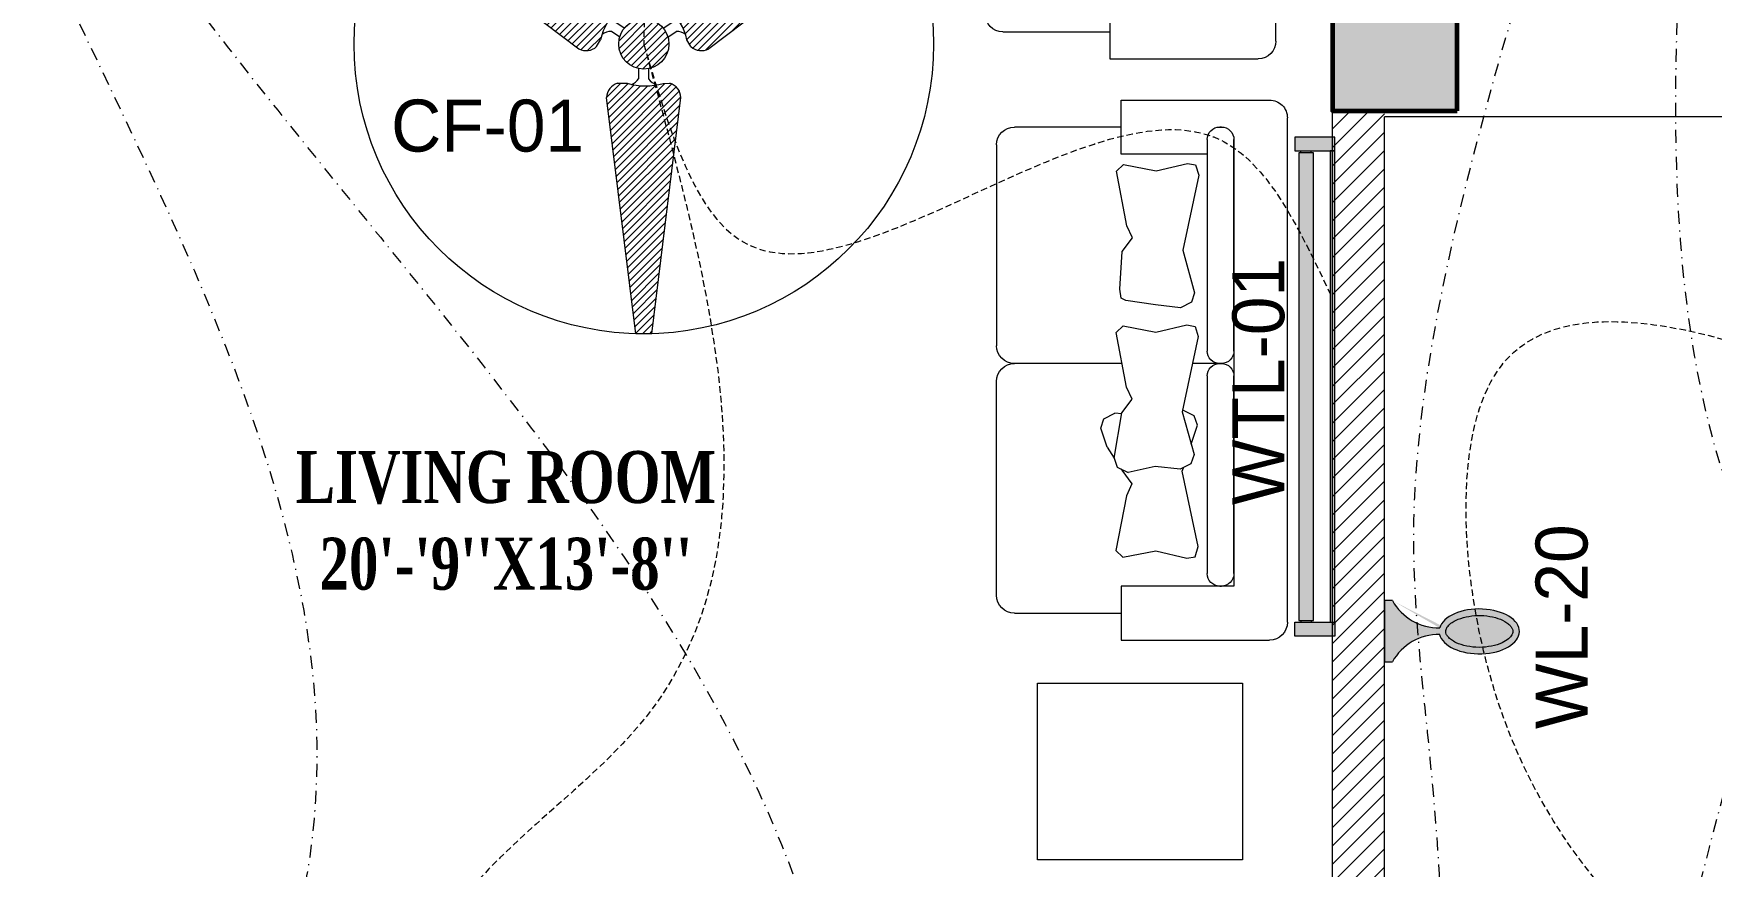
# Model space of a CAD drawing. Header units: inches. Extents: x 109699 to 44449955, y -10987 to 15824140.
# Drawn here: x 196293.4 to 196454.9, y -3985.1 to -3905 of the extents above; entities that cross this region are included whole.
import ezdxf

# ---------------------------------------------------------------- set-up
doc = ezdxf.new("R2010")
doc.units = ezdxf.units.IN
doc.header["$LTSCALE"] = 5
doc.header["$MEASUREMENT"] = 0
doc.linetypes.add('DASHDOT', pattern=[1, 0.5, -0.25, 0, -0.25])
doc.linetypes.add('DASHED2', pattern=[0.375, 0.25, -0.125])
doc.layers.get('0').update_dxf_attribs({"color": 123})
for name, color, linetype, lineweight in [('@NORMAL', 7, 'Continuous', 5), ('AC In', 244, 'DASHED2', 30), ('cloumn', 253, 'Continuous', 60), ('E-CF-Ceiling-Fan', 30, 'Continuous', 13), ('E-Con-Point', 5, 'DASHED2', 13), ('E-WL-Wall-Light', 232, 'Continuous', 15), ('E-WTL-Wall-Tube-Light', 6, 'Continuous', 15), ('ha', 252, 'Continuous', 5), ('SB', 1, 'DASHDOT', 20), ('WALL-1', 8, 'Continuous', 9)]:
    doc.layers.add(name, color=color, linetype=linetype, lineweight=lineweight)
doc.layers.add('FURNITUR', color=7, linetype='Continuous', lineweight=5, true_color=0xe8e8e8)
doc.layers.add('T', color=8, linetype='Continuous')
doc.styles.get("Standard").update_dxf_attribs({"font": 'times.ttf'})
doc.styles.add('style2', font='ARIALN.TTF', dxfattribs={"width": 0.75, "height": 3})
doc.linetypes.add('ZIGZAG', pattern='A,0.0001,-0.2,[131,ltypeshp.shx,S=0.2,R=0,X=-0.2,Y=0],-0.4,[131,ltypeshp.shx,S=0.2,R=180,X=0.2,Y=0],-0.2', length=0.8001)

# ---------------------------------------------------------------- blocks, each defined once
blk = doc.blocks.new('coloumn-01')
at = {"layer": 'ha'}
h = blk.add_hatch(dxfattribs=at)
h.set_pattern_fill('AR-CONC', color=256, scale=0.5)
h.set_pattern_definition([(49.99999999999999, (0, 0), (3.586300913003767, -0.3137606749129755), [0.375, -4.125]), (355, (0, 0), (-0.693756668065, 3.760960668500059), [0.3, -3.3]), (100.45144446, (0.298858405, -0.02614672), (2.89254423363556, 3.447199954843147), [0.3187009599999999, -3.505710559999999]), (46.18420000000001, (0, 1), (5.336206653357862, -0.8275964039653827), [0.5625, -6.1875]), (96.63563549, (0.444683725, 0.931033465), (4.673309728371142, 4.870593003872752), [0.47805171, -5.258568799999999]), (351.1841639899999, (0, 1), (4.673309725273866, 4.870593001349951), [0.45, -4.950000005]), (21, (0.5, 0.75), (2.984535260592308, -2.013094453326694), [0.375, -4.125]), (326.0000000000001, (0.5, 0.75), (1.216576659607909, 3.625750225234265), [0.3, -3.3]), (71.45144474, (0.74871127, 0.58224213), (4.201111883649856, 1.612655764031769), [0.31870095, -3.50571056]), (37.50000000000001, (0, 0), (0.06079927658645334, 1.664469269156557), [0, -3.26, 0, -3.35, 0, -3.3125]), (7.499999999999999, (0, 0), (1.315347687210743, 1.972058559411801), [0, -1.91, 0, -3.185, 0, -1.2625]), (327.5, (-1.115, 0), (2.669112180862045, -0.1127743586718988), [0, -1.25, 0, -3.9, 0, -5.175]), (317.5, (-1.615, 0), (2.915930846711931, 0.5005249116615886), [0, -1.625, 0, -2.59, 0, -3.675])])
h.paths.add_polyline_path([(32128.44739975178, -2546319.049243456), (32092.44739975178, -2546319.049243456), (32092.44739975178, -2546331.049243456), (32128.44739975178, -2546331.049243456)])
h.paths.add_polyline_path([(32128.44739975189, -2546617.132962178), (32098.44739975189, -2546617.132962178), (32098.44739975189, -2546629.132962178), (32128.44739975189, -2546629.132962178)])
h.paths.add_polyline_path([(31978.51966727065, -2546605.132962178), (31966.51966727065, -2546605.132962178), (31966.51966727065, -2546635.132962178), (31978.51966727065, -2546635.132962178)])
h.paths.add_polyline_path([(31821.20333333506, -2546605.132962178), (31809.20333333506, -2546605.132962178), (31809.20333333506, -2546635.132962178), (31821.20333333506, -2546635.132962178)])
h.paths.add_polyline_path([(31689.20328743063, -2546611.133238418), (31677.20328743063, -2546611.133238418), (31677.20328743063, -2546635.133238418), (31689.20328743063, -2546635.133238418)])
h.paths.add_polyline_path([(31417.20347832461, -2546611.132962178), (31405.20347832461, -2546611.132962178), (31405.20347832461, -2546635.132962178), (31417.20347832461, -2546635.132962178)])
h.paths.add_polyline_path([(31435.20347912709, -2546415.348983645), (31405.20347912709, -2546415.348983645), (31405.20347912709, -2546427.348983645), (31435.20347912709, -2546427.348983645)])
h.paths.add_polyline_path([(31633.74647668525, -2546415.348983645), (31603.74647668525, -2546415.348983645), (31603.74647668525, -2546427.348983645), (31633.74647668525, -2546427.348983645)])
h.paths.add_polyline_path([(31821.20245073218, -2546319.049243455), (31809.20245073218, -2546319.049243455), (31809.20245073218, -2546349.049243455), (31821.20245073218, -2546349.049243455)])
h.paths.add_polyline_path([(31996.51966727068, -2546319.049243455), (31966.51966727068, -2546319.049243455), (31966.51966727068, -2546331.049243455), (31996.51966727068, -2546331.049243455)])
h.paths.add_polyline_path([(31581.74648750067, -2546291.049243452), (31541.74648750067, -2546291.049243452), (31541.74648750067, -2546301.049243452), (31581.74648750067, -2546301.049243452)])
h.paths.add_polyline_path([(31485.74647668505, -2546261.049243452), (31475.74647668505, -2546261.049243452), (31475.74647668505, -2546301.049243452), (31485.74647668505, -2546301.049243452)])
h.paths.add_polyline_path([(31581.74648750064, -2546206.049278549), (31521.74648750064, -2546206.049278549), (31521.74648750064, -2546216.049243455), (31581.74648750064, -2546216.049243455)])
h.paths.add_polyline_path([(31435.20347595899, -2546206.049243455), (31405.20347595899, -2546206.049243455), (31405.20347595899, -2546218.049243455), (31435.20347595899, -2546218.049243455)])
h.paths.add_polyline_path([(31435.20347912709, -2546094.049243455), (31405.20347912709, -2546094.049243455), (31405.20347912709, -2546106.049243455), (31435.20347912709, -2546106.049243455)])
h.paths.add_polyline_path([(31583.74647668522, -2546094.049243455), (31547.74647668522, -2546094.049243455), (31547.74647668522, -2546106.049243455), (31583.74647668522, -2546106.049243455)])
h.paths.add_polyline_path([(31775.41359277777, -2546094.049243455), (31763.41359277777, -2546094.049243455), (31763.41359277777, -2546124.049243455), (31775.41359277777, -2546124.049243455)])
h.paths.add_polyline_path([(32059.80123907101, -2546094.049243455), (32047.80123907101, -2546094.049243455), (32047.80123907101, -2546124.049243455), (32059.80123907101, -2546124.049243455)])
h.paths.add_polyline_path([(32058.06771510976, -2545913.633020405), (32028.06771510976, -2545913.633020405), (32028.06771510976, -2545925.633020405), (32058.06771510976, -2545925.633020405)])
h.paths.add_polyline_path([(32048.06771510973, -2545722.712815279), (32036.06771510973, -2545722.712815279), (32036.06771510973, -2545746.712815279), (32048.06771510973, -2545746.712815279)])
h.paths.add_polyline_path([(31799.41359277774, -2545913.633020405), (31763.41359277774, -2545913.633020405), (31763.41359277774, -2545925.633020405), (31799.41359277774, -2545925.633020405)])
h.paths.add_polyline_path([(31591.53986684192, -2545945.049243456), (31561.31223659915, -2545945.049243456), (31561.31223659915, -2545957.049243456), (31591.53986684192, -2545957.049243456)])
h.paths.add_polyline_path([(31435.20347912709, -2545945.049243456), (31405.20347912709, -2545945.049243456), (31405.20347912709, -2545957.049243456), (31435.20347912709, -2545957.049243456)])
h.paths.add_polyline_path([(31429.2035252499, -2545715.383477275), (31405.2035252499, -2545715.383477275), (31405.2035252499, -2545727.383477275), (31429.2035252499, -2545727.383477275)])
h.paths.add_polyline_path([(31605.53986684192, -2545715.383237123), (31581.53986684192, -2545715.383237123), (31581.53986684192, -2545727.383237123), (31605.53986684192, -2545727.383237123)])
h.paths.add_polyline_path([(31775.41359277774, -2545711.610186095), (31763.41359277774, -2545711.610186095), (31763.41359277774, -2545735.610186095), (31775.41359277774, -2545735.610186095)])
at = {"layer": 'cloumn', "elevation": -16.50604298470202}
blk.add_lwpolyline([(31821.20245073218, -2546349.049243455), (31821.20245073218, -2546319.049243455), (31809.20245073218, -2546319.049243455), (31809.20245073218, -2546349.049243455)], close=True, dxfattribs=at)
blk = doc.blocks.new('A$C677D3EAC')
at = {"layer": 'FURNITUR'}
for p, q in [((12.00479866045498, 51.95316647657546), (26.27257498371182, 51.95316647657546)), ((12.00479866045498, 46.7545977087857), (12.00479866045498, 51.95316647657546)), ((27.98757498370105, 50.23816647657532), (27.98757498370833, 1.714991515273141)), ((1.714798660454107, 49.35388209268422), (12.00479866045498, 49.35388209268422)), ((-0.0002013395424000919, 47.63888209268407), (-0.0002013395424000919, 27.05888209268414)), ((22.84257498371153, 46.7545977087857), (12.00479866045498, 46.7545977087857)), ((20.27007498366584, 26.54438209267664), (20.27007498370949, 45.55409770878578)), ((21.47057498371578, 46.7545977087857), (21.64207498370524, 46.7545977087857)), ((22.84257498370425, 3.799775899162796), (22.84257498370425, 46.7545977087857)), ((22.84257498371153, 45.55409770878578), (22.8425749836606, 26.54438209267664)), ((11.49008981315274, 43.32827631189775), (12.16517933704745, 43.96611358265636)), ((12.16517933704745, 43.96611358265636), (15.31559601729532, 43.36579608827378)), ((15.31559601729532, 43.36579608827378), (18.31599273014581, 44.07867291178536)), ((18.31599273014581, 44.07867291178536), (19.10359739428532, 43.92859380628033)), ((19.10359739428532, 43.92859380628033), (19.40363667030761, 42.95307747577226)), ((12.5027240989948, 38.07549475087126), (11.49008981315274, 43.32827631189775)), ((19.40363667030761, 42.95307747577226), (17.86593348672614, 35.7117434773545)), ((13.02779365549941, 36.91237953848213), (12.5027240989948, 38.07549475087126)), ((11.61261941229895, 35.30786455647831), (12.66275786653569, 35.83314249810883)), ((12.00544753944268, 35.43314440848462), (12.05266419680993, 35.5991841482255)), ((12.05266419680993, 35.5991841482255), (13.02779365549941, 36.91237953848213)), ((15.24777488336258, 35.24313066369177), (12.66275786653569, 35.83314249810883)), ((17.86593348672614, 35.7117434773545), (17.97569034616026, 35.37952664570821)), ((10.63983892452234, 33.38899892960671), (11.33031025100354, 34.46060119444883)), ((11.33031025100354, 34.46060119444883), (11.61261941229895, 35.30786455647831)), ((11.33031025100354, 34.46060119444883), (12.05985271719692, 30.10290950415674)), ((17.65718828754325, 35.51486969230791), (15.24777488336258, 35.24313066369177)), ((18.70732674178726, 34.98959175067739), (17.65718828754325, 35.51486969230791)), ((17.87312200711312, 29.99035017502774), (19.00736667657475, 34.08911497292229)), ((19.00736667657475, 34.08911497292229), (18.70732674178726, 34.98959175067739)), ((10.63983892452234, 33.38899892960671), (10.03458546302863, 31.55699145095787)), ((18.72337355450145, 33.1164066199799), (19.32862701599515, 31.28439914133105)), ((10.03458546302863, 31.55699145095787), (10.3346253978234, 30.65651467320276)), ((19.32862701599515, 31.28439914133105), (19.02858708120039, 30.38392236357595)), ((10.3346253978234, 30.65651467320276), (11.38476385206013, 30.13123673157224)), ((12.04650223874341, 30.18265437400623), (11.38476385206013, 30.13123673157224)), ((12.05985271719692, 30.10290950415674), (13.0349821758864, 28.78971411390012)), ((19.4108251906946, 22.74901617660998), (17.87312200711312, 29.99035017502774)), ((17.97844862696365, 29.85864442194543), (17.89591218490386, 29.87674181101283)), ((19.02858708120039, 30.38392236357595), (17.97844862696365, 29.85864442194543)), ((12.50991261938179, 27.62659890151099), (11.49727833353245, 22.3738173404854)), ((13.0349821758864, 28.78971411390012), (12.50991261938179, 27.62659890151099)), ((12.06984914469649, 25.34388209268036), (1.714798660454107, 25.34388209268491)), ((21.47057498365757, 25.34388209267672), (18.85980329597078, 25.34388209267763)), ((21.47057498373033, 25.34388209267672), (21.64207498372707, 25.34388209267672)), ((21.64207498366159, 25.34388209267672), (21.47057498366485, 25.34388209267672)), ((-0.0002013395424000919, 4.314275899168024), (-0.0002013395424000919, 23.62888209268476)), ((19.11078591466503, 21.77349984610191), (19.4108251906946, 22.74901617660998)), ((20.27007498370949, 3.79977589916416), (20.27007498372404, 24.1433820926768)), ((22.84257498372608, 24.1433820926768), (22.84257498370425, 3.79977589916416)), ((11.49727833353245, 22.3738173404854), (12.17236785743444, 21.73598006972588)), ((12.17236785743444, 21.73598006972588), (15.32278453768231, 22.33629756410846)), ((15.32278453768231, 22.33629756410846), (18.3231812505328, 21.62342074059688)), ((18.3231812505328, 21.62342074059688), (19.11078591466503, 21.77349984610191)), ((15.28969182424771, 19.71016240346398), (12.43392473156564, 19.28744697104412)), ((17.69910522842838, 19.98190143208012), (15.28969182424771, 19.71016240346398)), ((18.74924368267239, 19.4566234904496), (17.69910522842838, 19.98190143208012)), ((19.04928361745988, 18.5561467126945), (18.74924368267239, 19.4566234904496)), ((11.98386482938076, 19.06232831278612), (11.87135034790845, 18.19937131140705)), ((11.87135034790845, 18.19937131140705), (12.10176965808205, 14.56994124392895)), ((12.43392473156564, 19.28744697104412), (11.98386482938076, 19.06232831278612)), ((17.91503894799826, 14.45738191479995), (19.04928361745988, 18.5561467126945)), ((12.10176965808205, 14.56994124392895), (13.07689911677153, 13.25674585367233)), ((13.07689911677153, 13.25674585367233), (12.55182956026692, 12.0936306412832)), ((19.45274213157973, 7.216047916382195), (17.91503894799826, 14.45738191479995)), ((12.55182956026692, 12.0936306412832), (11.53919527441758, 6.840849080256703)), ((11.53919527441758, 6.840849080256703), (12.21428479831957, 6.203011809498093)), ((12.21428479831957, 6.203011809498093), (15.36470147856744, 6.803329303880673)), ((15.36470147856744, 6.803329303880673), (18.36509819141793, 6.090452480368185)), ((19.15270285555744, 6.240531585874123), (19.45274213157973, 7.216047916382195)), ((20.27007498370949, 5.198560283064126), (12.00479866045498, 5.198560283062761)), ((12.00479866045498, 5.198560283062761), (12.00479866045498, -8.484727004542947e-06)), ((18.36509819141793, 6.090452480368185), (19.15270285555744, 6.240531585874123)), ((12.00479866045498, 2.599275899167878), (1.714798660446831, 2.599275899171516)), ((21.64207498370524, 2.59927589916424), (21.47057498370123, 2.59927589916424)), ((21.47057498370123, 2.59927589916424), (21.64207498369797, 2.59927589916424)), ((12.00479866045498, -8.484727004542947e-06), (26.27257498371182, -8.484727004542947e-06))]:
    blk.add_line(p, q, dxfattribs=at)
for centre, radius, start, end in [((26.27257498370454, 50.23816647657532), 1.715, 0, 90), ((1.714798660454107, 47.63888209268407), 1.715, 90, 180), ((21.47057498371578, 45.55409770878532), 1.200500000000829, 90, 179.9999999999739), ((21.64207498371252, 45.55409770878578), 1.20049999999992, 0, 90), ((1.714798660454107, 27.05888209268414), 1.715, 180, 270), ((21.47057498366485, 26.5443820926771), 1.200500000000375, 180.0000000000261, 270), ((21.64207498366159, 26.54438209267664), 1.20049999999901, 270, 0), ((1.714798660454107, 23.62888209268476), 1.715, 90, 180), ((21.47057498373033, 24.14338209267726), 1.20049999999901, 90, 180.0000000000261), ((21.64207498372707, 24.14338209267726), 1.200499999999465, 359.999999999974, 90), ((1.714798660446831, 4.314275899171662), 1.715, 180, 270), ((21.47057498370123, 3.799775899163706), 1.200499999999465, 179.9999999999739, 270), ((21.64207498370524, 3.79977589916416), 1.20049999999992, 270, 0), ((26.27257498371182, 1.714991515273141), 1.715, 270, 0)]:
    blk.add_arc(centre, radius, start, end, dxfattribs=at)
blk = doc.blocks.new('A$C63C712C3')
at = {"linetype": 'ByBlock', "ltscale": 0.5}
h = blk.add_hatch(color=256, dxfattribs=at)
h.dxf.hatch_style = 1
h.paths.add_polyline_path([(35.45815903441689, 102.6004051111813), (7.051254215184599e-05, 102.6004051111813), (7.051254215184599e-05, -1.4210854715202e-14), (35.45815903441689, 0)])
h.paths.add_polyline_path([(1235.458159034402, 102.6004051111813), (35.45815903441689, 102.6004051111813), (35.45815903441689, 90.19858873463818), (1235.458159034402, 90.19858873463818)])
h.paths.add_polyline_path([(1270.916247556277, 102.6004051111813), (1235.458159034402, 102.6004051111813), (1235.458159034402, -1.4210854715202e-14), (1270.916247556277, 0)])
h = blk.add_hatch(color=256, dxfattribs=at)
h.dxf.hatch_style = 1
h.set_gradient(color1=(255, 255, 0), rotation=269, name='CYLINDER')
h.paths.add_polyline_path([(1230.609335631336, 47.55507706388016), (39.80634735536296, 47.55507706388016), (39.80634735536296, 10.14120857274975), (1230.609335631336, 10.14120857274975)])
at = {"ltscale": 2}
for p, q in [((39.80314903250837, 42.02165198561852), (33.8373914979602, 42.02165198561852)), ((39.80314903250837, 15.93327464433969), (33.8373914979602, 15.93327464433969)), ((1230.612533954176, 42.02165198561852), (1236.578291488724, 42.02165198561852)), ((1230.612533954176, 15.93327464433969), (1236.578291488724, 15.93327464433969))]:
    blk.add_line(p, q, dxfattribs=at)
for points in [[(35.45815903441689, 102.6004051111813), (7.051254215184599e-05, 102.6004051111813), (7.051254215184599e-05, 0), (35.45815903441689, 0)], [(35.45815903441689, 102.6004051111813), (1235.458159034402, 102.6004051111813), (1235.458159034402, 90.19858873463818), (35.45815903441689, 90.19858873463818)], [(1235.458159034402, 102.6004051111813), (1270.916247556277, 102.6004051111813), (1270.916247556277, 0), (1235.458159034402, 0)], [(39.80634735536296, 47.55507706388016), (1230.609335631336, 47.55507706388016), (1230.609335631336, 10.14120857274975), (39.80634735536296, 10.14120857274975)]]:
    blk.add_lwpolyline(points, close=True, dxfattribs=at)
blk = doc.blocks.new('1')
at = {"layer": 'E-CF-Ceiling-Fan', "linetype": 'ByBlock', "ltscale": 0.5}
h = blk.add_hatch(dxfattribs=at)
h.set_pattern_fill('ANSI31', color=256, scale=10)
h.set_pattern_definition([(45, (0, 0), (-0.8838834764831843, 0.8838834764831844), [])])
edge = h.paths.add_edge_path()
edge.add_line((209066.544903523, -13067.11685315647), (209064.6438415694, -13070.41407147769))
edge.add_line((209064.6438415694, -13070.41407147769), (209110.249472843, -13104.88204089217))
edge.add_ellipse((209112.0161950886, -13101.65334947437), major_axis=(2.602475337466696, 2.602475337466696), ratio=0.9999999999999906, start_angle=196.3127629962977, end_angle=268.2872464290007)
edge.add_line((209114.5397230216, -13104.33244681023), (209115.4849750511, -13102.69748638713))
edge.add_ellipse((209130.2442591997, -13106.24386666673), major_axis=(10.7334356491749, 10.7334356491749), ratio=0.9999999999981393, start_angle=88.44228272541869, end_angle=121.48902709430789, ccw=False)
edge.add_line((209119.806567247, -13095.22262044099), (209120.8528262952, -13093.41295266685))
edge.add_ellipse((209117.2719126632, -13092.56276837834), major_axis=(2.602475337466932, 2.602475337466932), ratio=0.9999999999995292, start_angle=301.6440633906456, end_angle=373.6185468234727)
edge.add_line((209119.1884486464, -13089.4206917419), (209066.544903523, -13067.11685315647))
edge = h.paths.add_edge_path()
edge.add_ellipse((209131.089283705, -13116.74145270932), major_axis=(2.633110768784475, 2.633110768784475), ratio=0.9999999999997597, start_angle=316.8297377331859, end_angle=387.8389618723904)
edge.add_line((209132.1880164829, -13113.18345735742), (209130.5488454061, -13113.22495130345))
edge.add_ellipse((209126.3035237661, -13098.2962790596), major_axis=(-10.97469841933177, 10.97469841933177), ratio=0.9999999999999191, start_angle=145.1951729281282, end_angle=150.8743574177565, ccw=False)
edge.add_ellipse((209126.3035237661, -13098.2962790596), major_axis=(-10.97469841933177, 10.97469841933177), ratio=0.9999999999999191, start_angle=122.4336804261327, end_angle=145.1951729281282, ccw=False)
edge.add_ellipse((209126.3035237661, -13098.2962790596), major_axis=(-10.97469841933177, 10.97469841933177), ratio=0.9999999999999191, start_angle=118.5749297277244, end_angle=122.4336804261327, ccw=False)
edge.add_line((209121.9149097344, -13113.18345735741), (209119.5749032555, -13113.18345735741))
edge.add_ellipse((209120.6314155011, -13116.70924926331), major_axis=(2.602635845509655, 2.602635845509654), ratio=0.9999999999987026, start_angle=61.6809744807266, end_angle=133.6503259141647)
edge.add_line((209116.9517537436, -13116.62255417043), (209123.9933819142, -13173.42733947012))
edge.add_line((209123.9933819142, -13173.42733947012), (209127.784032512, -13173.43690240765))
edge.add_line((209127.784032512, -13173.43690240765), (209134.8111659948, -13116.62255417052))
h.paths.add_polyline_path([(209119.8508739552, -13103.74154532349, 1), (209131.9120457831, -13103.74154532349, 1)])
edge = h.paths.add_edge_path()
edge.add_line((209187.3717421067, -13070.20410122277), (209185.4890127634, -13066.97304093389))
edge.add_line((209185.4890127634, -13066.97304093389), (209132.574471092, -13089.4206917419))
edge.add_ellipse((209134.4910070752, -13092.56276837834), major_axis=(-2.602475337469112, 2.602475337469112), ratio=0.9999999999994945, start_angle=-13.61854682341294, end_angle=58.35593660933898)
edge.add_line((209130.9100934432, -13093.41295266685), (209131.9563524914, -13095.22262044099))
edge.add_ellipse((209121.5186605386, -13106.24386666673), major_axis=(10.73343564915542, 10.73343564915542), ratio=0.999999999999095, start_angle=328.5109729056215, end_angle=361.55771727458557, ccw=False)
edge.add_line((209136.2779446873, -13102.69748638713), (209137.2231967167, -13104.33244681019))
edge.add_ellipse((209139.7467246498, -13101.65334947437), major_axis=(-2.602475337469201, 2.602475337469201), ratio=0.9999999999990601, start_angle=91.71275357099776, end_angle=163.2982999863874)
edge.add_line((209141.4914892536, -13104.89395933078), (209187.3717421067, -13070.20410122277))
at = {"layer": 'E-CF-Ceiling-Fan', "ltscale": 10}
for p, q in [((209064.6438415694, -13070.41407147769), (209066.544903523, -13067.11685315647)), ((209066.544903523, -13067.11685315647), (209119.1884486464, -13089.42069174189)), ((209185.4947354289, -13066.97061323832), (209132.574471092, -13089.42069174189)), ((209187.3717421067, -13070.20410122277), (209185.4890127634, -13066.97304093388)), ((209064.6438415694, -13070.41407147769), (209110.249472843, -13104.88204089212)), ((209187.3717421067, -13070.20410122277), (209141.4914892536, -13104.8939593308)), ((209119.8065672471, -13095.2226204409), (209120.8528262952, -13093.41295266684)), ((209131.9563524913, -13095.2226204409), (209130.9100934432, -13093.41295266684)), ((209120.0894197592, -13102.06218894969), (209118.0923406337, -13100.70875594979)), ((209121.1873655701, -13099.95559165538), (209119.1343670181, -13098.56426171081)), ((209130.5755541683, -13099.95559165538), (209132.6285527202, -13098.56426171081)), ((209131.6734999792, -13102.06218894969), (209133.6705791047, -13100.70875594979)), ((209114.5397230216, -13104.33244681025), (209115.484975051, -13102.69748638717)), ((209137.2231967167, -13104.33244681025), (209136.2779446873, -13102.69748638717)), ((209124.6292368371, -13109.64068966342), (209124.6292368371, -13112.08558296959)), ((209126.9897148455, -13109.6694233058), (209126.9897148455, -13112.08558296959)), ((209119.5749032554, -13113.18345735741), (209121.9149097344, -13113.18345735741)), ((209130.5488454059, -13113.22495130345), (209132.1880164829, -13113.18345735741)), ((209123.9933819142, -13173.42733947012), (209116.9517537436, -13116.62255417042)), ((209127.784032512, -13173.43690240765), (209134.8111659948, -13116.62255417039)), ((209127.784032512, -13173.43690240765), (209123.9933819142, -13173.42733947012))]:
    blk.add_line(p, q, dxfattribs=at)
for radius in [69.69809221428028, 6.030585913961706]:
    blk.add_circle((209125.8814598692, -13103.74154532349), radius, dxfattribs=at)
for centre, major_axis, ratio, start_param, end_param in [((209117.2719126632, -13092.56276837834), (2.602475337466931, 2.602475337466931), 0.9999999999995293, 5.264682075261256, 6.520873788586199), ((209134.4910070752, -13092.56276837834), (-2.602475337469112, 2.602475337469112), 0.9999999999994945, -0.2376884814055706, 1.018503231918061), ((209130.2442591997, -13106.24386666673), (10.7334356491749, 10.7334356491749), 0.9999999999981393, 1.543609031538261, 2.120383527840273), ((209122.7572162564, -13097.18760929776), (-2.740456939066795, 2.740456939066795), 0.9999999999999716, 0.4622372466417044, 1.148537865656782), ((209121.5186605386, -13106.24386666673), (10.73343564915542, 10.73343564915542), 0.999999999999095, 5.733598106132978, 6.310372602436297), ((209129.0057034835, -13097.18760929378), (-2.740456939069299, 2.740456939069299), 0.9999999999990347, 3.56385111362636, 4.25015173105463), ((209118.1560665238, -13104.58382336606), (2.740456939070688, 2.740456939070688), 0.9999999999982624, 0.801841786050358, 1.428905426830904), ((209133.6068532084, -13104.58382336598), (-2.740456939075534, 2.740456939075535), 0.999999999998016, -1.428905429243861, -0.8018417876198008), ((209112.0161950886, -13101.65334947437), (2.602475337466696, 2.602475337466696), 0.9999999999999905, 3.426304077972683, 4.682495791295461), ((209139.7467246498, -13101.65334947437), (-2.602475337469201, 2.602475337469201), 0.9999999999990602, 1.600689515884098, 2.85688122920773), ((209120.6314155011, -13116.70924926331), (2.602635845509655, 2.602635845509654), 0.9999999999987026, 1.076536090527279, 2.332638233565674), ((209126.3035237661, -13098.2962790596), (-10.97469841933177, 10.97469841933177), 0.999999999999919, 2.069522934069694, 2.63325429377058), ((209121.4571744064, -13109.85887499457), (-2.740456939059593, 2.740456939059593), 0.9999999999952948, 2.745104486731238, 3.314940694839574), ((209130.1617772753, -13109.85887499338), (2.740456939059473, 2.740456939059473), 0.9999999999984862, 2.968244612714574, 3.636223092052213), ((209131.089283705, -13116.74145270932), (2.633110768784475, 2.633110768784475), 0.9999999999997595, 5.52972209167421, 6.769066852189965)]:
    blk.add_ellipse(centre, major_axis=major_axis, ratio=ratio, start_param=start_param, end_param=end_param, dxfattribs=at)
blk = doc.blocks.new('E-W-LIGHT')
at = {"linetype": 'ByBlock', "ltscale": 0.5}
h = blk.add_hatch(color=256, dxfattribs=at)
h.dxf.hatch_style = 1
h.set_gradient(color1=(255, 255, 255), color2=(255, 255, 0), name='CYLINDER')
edge = h.paths.add_edge_path()
edge.add_spline(control_points=[(-96.71110423948552, 1.235367220396483), (-96.8976251288622, 1.235367220396483), (-97.08530367817384, 1.204590695443009), (-97.49532330615068, 1.060408411101338), (-97.71769888777162, 0.9452617532663472), (-98.18859363857634, 0.6007580769133996), (-98.4360601757027, 0.3712016227401077), (-98.9274233233457, -0.2076466389563343), (-99.17095937526851, -0.5565722783421756), (-99.79256403547286, -1.649000525487912), (-100.1403411294208, -2.496475964584042), (-100.6655547252501, -4.389078901701514), (-100.8435119435345, -5.433326140728264), (-100.996858843053, -7.577941591604359), (-100.9723680002039, -8.677864733885961), (-100.7253955626443, -10.7881619923927), (-100.5027117058065, -11.79805679996582), (-99.90205506231798, -13.59089832466863), (-99.52349327352754, -14.37265162368595), (-98.79708591162027, -15.46144462183512), (-98.46289770719719, -15.83531695936959), (-97.82402795464219, -16.37320808014224), (-97.52292902289115, -16.53708124557815), (-97.0332651008719, -16.69867335386745), (-96.83300356165012, -16.72444707740215), (-96.42760539585558, -16.70413243760904), (-96.21918910161975, -16.65733367471884), (-95.75858057275782, -16.45705756399432), (-95.50712660475898, -16.30138572900886), (-94.98330090317799, -15.85001415615693), (-94.71221849052682, -15.55449414506236), (-94.18744122004225, -14.82684639582039), (-93.93399672563008, -14.39521060388152), (-93.32240182252819, -13.09860869282319), (-93.0057716383552, -12.13470487732181), (-92.57508722519842, -10.03980369670334), (-92.46055768618565, -8.90959698224412), (-92.45565766659526, -6.646794607945969), (-92.56528275998282, -5.514732191470296), (-92.98715107886524, -3.412587944823316), (-93.29985699109132, -2.443281268231641), (-93.99092435031811, -0.9549615958549695), (-94.34810290115182, -0.3877643056552464), (-95.07582621573985, 0.4836147841888085), (-95.44374809115733, 0.7854262440646148), (-96.01798165069457, 1.105607693885873), (-96.24029005175481, 1.180327462172805), (-96.53763867025813, 1.228459302029147), (-96.62438560181026, 1.235367220396483), (-96.71110423948552, 1.235367220396483)], knot_values=[0, 0, 0, 0, 0.194197829587449, 0.194197829587449, 0.388395659174898, 0.388395659174898, 0.582593488762347, 0.582593488762347, 0.776791318349796, 0.776791318349796, 1.110216687407361, 1.110216687407361, 1.443642056464925, 1.443642056464925, 1.77706742552249, 1.77706742552249, 2.110492794580054, 2.110492794580054, 2.443918163637619, 2.443918163637619, 2.701496175378678, 2.701496175378678, 2.959074187119738, 2.959074187119738, 3.169612053741, 3.169612053741, 3.380149920362263, 3.380149920362263, 3.590687786983526, 3.590687786983526, 3.801225653604789, 3.801225653604789, 4.011763520226051, 4.011763520226051, 4.360140390670959, 4.360140390670959, 4.708517261115867, 4.708517261115867, 5.056894131560775, 5.056894131560775, 5.405271002005684, 5.405271002005684, 5.69307956715584, 5.69307956715584, 5.980888132305996, 5.980888132305996, 6.192897451070847, 6.192897451070847, 6.283185307179586, 6.283185307179586, 6.283185307179586, 6.283185307179586], degree=3, periodic=0)
at = {"layer": 'E-WL-Wall-Light', "linetype": 'ByBlock', "ltscale": 0.5}
h = blk.add_hatch(color=256, dxfattribs=at)
h.dxf.hatch_style = 1
edge = h.paths.add_edge_path()
edge.add_ellipse((-96.71110423948552, -7.740473765769313), major_axis=(0, 10.71660606041263), ratio=0.559300439547623, start_angle=187.7376784571124, end_angle=531.0374031504149)
edge.add_arc((-112.001170541625, -18.46997501720373), 14.35701343791298, -60.53601194170483, 0.5736542653427819, ccw=False)
edge.add_line((-104.9392941575301, -30.97012448799713), (-104.939294157532, -33.06572841662167))
edge.add_line((-104.939294157532, -33.06572841662167), (-88.60969415754215, -33.06572841666017))
edge.add_line((-88.60969415754215, -33.06572841666017), (-88.60969415754002, -30.97012448799946))
edge.add_arc((-81.54781777344922, -18.46997501720374), 14.35701343791298, 179.559619270027, 240.5360119417236, ccw=False)
edge = h.paths.add_edge_path(flags=16)
edge.add_spline(control_points=[(-96.71110423948552, 1.235367220396483), (-96.8976251288622, 1.235367220396483), (-97.08530367817384, 1.204590695443009), (-97.49532330615068, 1.060408411101338), (-97.71769888777162, 0.9452617532663472), (-98.18859363857634, 0.6007580769133996), (-98.4360601757027, 0.3712016227401077), (-98.9274233233457, -0.2076466389563343), (-99.17095937526851, -0.5565722783421756), (-99.79256403547286, -1.649000525487912), (-100.1403411294208, -2.496475964584042), (-100.6655547252501, -4.389078901701514), (-100.8435119435345, -5.433326140728264), (-100.996858843053, -7.577941591604359), (-100.9723680002039, -8.677864733885961), (-100.7253955626443, -10.7881619923927), (-100.5027117058065, -11.79805679996582), (-99.90205506231798, -13.59089832466863), (-99.52349327352754, -14.37265162368595), (-98.79708591162027, -15.46144462183512), (-98.46289770719719, -15.83531695936959), (-97.82402795464219, -16.37320808014224), (-97.52292902289115, -16.53708124557815), (-97.0332651008719, -16.69867335386745), (-96.83300356165012, -16.72444707740215), (-96.42760539585558, -16.70413243760904), (-96.21918910161975, -16.65733367471884), (-95.75858057275782, -16.45705756399432), (-95.50712660475898, -16.30138572900886), (-94.98330090317799, -15.85001415615693), (-94.71221849052682, -15.55449414506236), (-94.18744122004225, -14.82684639582039), (-93.93399672563008, -14.39521060388152), (-93.32240182252819, -13.09860869282319), (-93.0057716383552, -12.13470487732181), (-92.57508722519842, -10.03980369670334), (-92.46055768618565, -8.90959698224412), (-92.45565766659526, -6.646794607945969), (-92.56528275998282, -5.514732191470296), (-92.98715107886524, -3.412587944823316), (-93.29985699109132, -2.443281268231641), (-93.99092435031811, -0.9549615958549695), (-94.34810290115182, -0.3877643056552464), (-95.07582621573985, 0.4836147841888085), (-95.44374809115733, 0.7854262440646148), (-96.01798165069457, 1.105607693885873), (-96.24029005175481, 1.180327462172805), (-96.53763867025813, 1.228459302029147), (-96.62438560181026, 1.235367220396483), (-96.71110423948552, 1.235367220396483)], knot_values=[0, 0, 0, 0, 0.194197829587449, 0.194197829587449, 0.388395659174898, 0.388395659174898, 0.582593488762347, 0.582593488762347, 0.776791318349796, 0.776791318349796, 1.110216687407361, 1.110216687407361, 1.443642056464925, 1.443642056464925, 1.77706742552249, 1.77706742552249, 2.110492794580054, 2.110492794580054, 2.443918163637619, 2.443918163637619, 2.701496175378678, 2.701496175378678, 2.959074187119738, 2.959074187119738, 3.169612053741, 3.169612053741, 3.380149920362263, 3.380149920362263, 3.590687786983526, 3.590687786983526, 3.801225653604789, 3.801225653604789, 4.011763520226051, 4.011763520226051, 4.360140390670959, 4.360140390670959, 4.708517261115867, 4.708517261115867, 5.056894131560775, 5.056894131560775, 5.405271002005684, 5.405271002005684, 5.69307956715584, 5.69307956715584, 5.980888132305996, 5.980888132305996, 6.192897451070847, 6.192897451070847, 6.283185307179586, 6.283185307179586, 6.283185307179586, 6.283185307179586], degree=3, periodic=0)
for p, q in [((-104.9392941575301, -30.97012448799713), (-104.939294157532, -33.06572841662167)), ((-88.60969415754215, -33.06572841666017), (-88.60969415754002, -30.97012448803655)), ((-104.939294157532, -33.06572841662167), (-88.60969415754215, -33.06572841666017))]:
    blk.add_line(p, q)
at = {"linetype": 'ByBlock', "ltscale": 0.5}
for centre, start, end in [((-112.001170541625, -18.46997501720374), 299.4639880582952, 0.5736542653427851), ((-81.54781777344922, -18.46997501720374), 179.4263457346572, 240.5360119417045)]:
    blk.add_arc(centre, 14.35701343791298, start, end, dxfattribs=at)
blk.add_ellipse((-96.71110423948552, -7.740473765769313), major_axis=(0, 10.71660606041263), ratio=0.559300439547623, start_param=3.276640619127039, end_param=9.268351136215248, dxfattribs=at)
blk.add_open_spline([(-96.71110423948552, 1.235367220396483), (-96.8976251288622, 1.235367220396483), (-97.08530367817384, 1.204590695443009), (-97.49532330615068, 1.060408411101338), (-97.71769888777162, 0.9452617532663472), (-98.18859363857634, 0.6007580769133996), (-98.4360601757027, 0.3712016227401077), (-98.9274233233457, -0.2076466389563343), (-99.17095937526851, -0.5565722783421756), (-99.79256403547286, -1.649000525487912), (-100.1403411294208, -2.496475964584042), (-100.6655547252501, -4.389078901701514), (-100.8435119435345, -5.433326140728264), (-100.996858843053, -7.577941591604359), (-100.9723680002039, -8.677864733885961), (-100.7253955626443, -10.7881619923927), (-100.5027117058065, -11.79805679996582), (-99.90205506231798, -13.59089832466863), (-99.52349327352754, -14.37265162368595), (-98.79708591162027, -15.46144462183512), (-98.46289770719719, -15.83531695936959), (-97.82402795464219, -16.37320808014224), (-97.52292902289115, -16.53708124557815), (-97.0332651008719, -16.69867335386745), (-96.83300356165012, -16.72444707740215), (-96.42760539585558, -16.70413243760904), (-96.21918910161975, -16.65733367471884), (-95.75858057275782, -16.45705756399432), (-95.50712660475898, -16.30138572900886), (-94.98330090317799, -15.85001415615693), (-94.71221849052682, -15.55449414506236), (-94.18744122004225, -14.82684639582039), (-93.93399672563008, -14.39521060388152), (-93.32240182252819, -13.09860869282319), (-93.0057716383552, -12.13470487732181), (-92.57508722519842, -10.03980369670334), (-92.46055768618565, -8.90959698224412), (-92.45565766659526, -6.646794607945969), (-92.56528275998282, -5.514732191470296), (-92.98715107886524, -3.412587944823316), (-93.29985699109132, -2.443281268231641), (-93.99092435031811, -0.9549615958549695), (-94.34810290115182, -0.3877643056552464), (-95.07582621573985, 0.4836147841888085), (-95.44374809115733, 0.7854262440646148), (-96.01798165069457, 1.105607693885873), (-96.24029005175481, 1.180327462172805), (-96.53763867025813, 1.228459302029147), (-96.62438560181026, 1.235367220396483), (-96.71110423948552, 1.235367220396483)], degree=3, knots=[0, 0, 0, 0, 0.194197829587449, 0.194197829587449, 0.388395659174898, 0.388395659174898, 0.582593488762347, 0.582593488762347, 0.776791318349796, 0.776791318349796, 1.110216687407361, 1.110216687407361, 1.443642056464925, 1.443642056464925, 1.77706742552249, 1.77706742552249, 2.110492794580054, 2.110492794580054, 2.443918163637619, 2.443918163637619, 2.701496175378678, 2.701496175378678, 2.959074187119738, 2.959074187119738, 3.169612053741, 3.169612053741, 3.380149920362263, 3.380149920362263, 3.590687786983526, 3.590687786983526, 3.801225653604789, 3.801225653604789, 4.011763520226051, 4.011763520226051, 4.360140390670959, 4.360140390670959, 4.708517261115867, 4.708517261115867, 5.056894131560775, 5.056894131560775, 5.405271002005684, 5.405271002005684, 5.69307956715584, 5.69307956715584, 5.980888132305996, 5.980888132305996, 6.192897451070847, 6.192897451070847, 6.283185307179586, 6.283185307179586, 6.283185307179586, 6.283185307179586], dxfattribs=at)

msp = doc.modelspace()

# ---------------------------------------------------------------- hatches: boundary and pattern name
at = {"layer": '@NORMAL'}
h = msp.add_hatch(dxfattribs=at)
h.set_pattern_fill('ANSI31', scale=10, angle=-7.63333123551244e-14, style=0)
h.set_pattern_definition([(44.99999999999989, (142182.2313490109, 2531124.419644955), (-0.8838834764831833, 0.8838834764831855), [])])
h.paths.add_polyline_path([(196539.7367803313, -4028.007753115175), (196423.4200396285, -4028.007518244003), (196423.4200396285, -3912.423741294098), (196418.4195765441, -3912.423741294098), (196418.4195765441, -4168.507460016319), (196423.4203979398, -4168.507460016319), (196423.4203979398, -4033.007518244003), (196539.7367803313, -4033.007753115175)])

# ---------------------------------------------------------------- linework, layer by layer
at = {"layer": '@NORMAL', "linetype": 'ZIGZAG', "ltscale": 20}
msp.add_line((196544.6804083691, -3913.007518243538, 0.2632158499593018), (196423.4197463488, -3913.007518244003, 0.2632158499591029), dxfattribs=at)
at = {"layer": 'AC In', "ltscale": 4}
for points in [[(196307.8297171502, -3767.217604157297, 1.34720101745143), (196470.8971407607, -3800.853481064452), (196568.8501602315, -4023.805578286749), (196723.72265625, -4081.58984375, 0.2632158499592581), (196738.9502727254, -4085.077353768883, 0.2636725316083707), (196747.53515625, -4085.418729287976, -0.02144757909902495), (196752.3494874279, -4077.035875046248, 0.2632158499592663)], [(196309.0625, -3770.321839887185, 1.357551479428487), (196519.0722521292, -3899.963498570354, -0.2041998163280778), (196554.5898931054, -4082.977774671268), (196551.1661776879, -4151.370413504588), (196543.2431236631, -4183.461143316799, 0.1632158499592506), (196543.46484375, -4196.3828125, 0.1632158499592506), (196521.6649601266, -4189.007518243809, 0.1632158499592506)]]:
    msp.add_spline(points, degree=3, dxfattribs=at)
at = {"layer": 'E-Con-Point', "ltscale": 0.5}
for points in [[(196300.0710395834, -3823.618749785943, 0.4639286351000993), (196308.3510450579, -3861.151615677332), (196345.5519707077, -3874.409435640777), (196352.1401289457, -3905.990533614418, 0.3789004475038382)], [(196352.1401289457, -3905.990533614419, 0.3789004475038373), (196352.1424661428, -3970.972456892534), (196334.3515156381, -3988.748259223143), (196358.4197258962, -4058.007856255042, 0.3408526539748209)], [(196352.1401289457, -3905.990533614418, 0.3789004475038382), (196362.106923717, -3925.241006390384), (196407.5557531921, -3915.178067494256, 0.0857903163960998), (196418.1853804745, -3930.017401972019, 0.4617963558181089)], [(196525.3277851613, -4022.533053329592, 0.1632158499592506), (196432.5395874782, -3962.491924058384, 0.3658581171224108), (196434.7327369952, -3936.840384555013), (196479.8540058125, -3943.926020918756), (196527.0395049744, -3961.091432553163, 0.7374514697918428), (196559.76953125, -3957.5, 0.5617963558223238), (196594.26953125, -3967.5, 0.5617963558223238), (196623.2874347805, -3986.264958966278, 0.2632158499592681)]]:
    msp.add_spline(points, degree=3, dxfattribs=at)
at = {"layer": 'FURNITUR', "elevation": 0.0857903163960998}
msp.add_lwpolyline([(196390.0209677944, -3967.475443142494), (196409.7660413756, -3967.475443142494), (196409.7660413756, -3984.47246149185), (196390.0209677944, -3984.47246149185)], close=True, dxfattribs=at)
at = {"layer": 'SB', "ltscale": 0.5}
for points in [[(196309.7636280959, -3766.04758957015, 1.357551479428487), (196453.165268684, -3796.376116492949), (196426.21484375, -3951.807102787094, 0.3027638445431313), (196428.94921875, -3992.2734375, 0.1662710887678518), (196437.747954062, -4024.372318890902, 0.1628455104272918), (196441.6319573692, -4022.593749991499, 0.1632158499592506)], [(196640.7254424056, -3983.209599387028, 0.1632158499592506), (196627.2402439248, -3927.034268555788), (196628.6359539453, -3903.701231471827, 0.1632158499592506), (196581.6241052147, -3907.841139857486), (196440.9475647301, -3809.238356223705, -0.04026317985090747), (196308.4503823738, -3766.596938933787, 1.357551479428487)], [(196427.1706597055, -4143.047912558772, 0.06102640864050869), (196454.6888510101, -3983.263684733469), (196468.7367475461, -3846.623658939826, -0.1345798018996256), (196442.9671153492, -3806.878908081697), (196308.4503823738, -3766.596938933787, 1.357551479428487)], [(196748.9860880825, -4166.867919371018, -0.02144757909902495), (196657.1113423192, -4070.37084475112), (196494.419021477, -3990.469826841244, -0.2286854745941795), (196458.9000402839, -3808.614921242366), (196307.2806941518, -3767.197737286692, 1.351851322454579)], [(196532.3288987558, -4186.028721980703), (196542.8844244224, -4080.199645221452), (196532.9001513942, -4035.807453057179), (196492.829946391, -3904.515970208176), (196453.050658763, -3805.54955321657), (196315.0410609562, -3767.080902115922, 1.357551479428487)], [(196631.1523197009, -4185.08309300102), (196629.4887915439, -4143.988357867405), (196617.3799730923, -4108.43851264269), (196631.9452048061, -4040.216177589971, 0.291434139944613), (196566.3188842582, -3991.310222487253), (196496.9176449129, -3839.400688226473, -0.06870740550734084), (196315.0410609562, -3767.080902115922, 1.357551479428487)], [(196621.2431236632, -4183.47382998071, 0.1914343817397253), (196626.703125, -4092.49609375), (196571.5234375, -4009.84765625), (196521.71484375, -3870.19921875), (196487.4609375, -3807.83984375), (196315.0410609562, -3767.080902115922, 1.357551479428392)], [(196532.1984640584, -4020.812070989653, 0.1632158499592506), (196456.4123441257, -3948.529196216627), (196448.2185766447, -3808.447460422856), (196315.7055669276, -3770.300233890004, 1.357551479428487)], [(196302.1270232091, -4164.77542574561, 0.1867579984297478), (196319.9360184796, -4111.339391055084), (196302.170801421, -4051.171954525914, 0.2155567143425701), (196319.7312970744, -3986.00485454276), (196283.0018058363, -3869.40983190206), (196272.1306786688, -3819.665008564754, 0.513718811299759)], [(196261.60026292, -3820.829093473531, 0.513718811299759), (196302.7217389884, -3893.752874665548), (196369.4300278019, -3995.036448994102), (196371.2763549809, -4066.007983308697)]]:
    msp.add_spline(points, degree=3, dxfattribs=at)
at = {"layer": 'WALL-1'}
for p, q in [((196418.4203235146, -4168.507460016319, 0.1150494877639321), (196418.4195000335, -3912.423741294098, 0.3617963558181089)), ((196423.4200396285, -4028.007518244003, 0.2522975905076983), (196423.4197463488, -3913.007518244003, 0.4418931251915763))]:
    msp.add_line(p, q, dxfattribs=at)

# ---------------------------------------------------------------- block references
at = {"layer": '@NORMAL'}
msp.add_blockref('coloumn-01', (164609.2171258143, 2542436.625502162, 16.96783934052013), dxfattribs=at)
at = {"layer": 'E-WL-Wall-Light', "xscale": 0.3601041968213394, "yscale": 0.3601041968213394, "zscale": 0.3601041968213394, "rotation": 270}
msp.add_blockref('E-W-LIGHT', (196435.3269715389, -3997.318001750625, 0.3658581171224108), dxfattribs=at)
at = {"layer": 'E-WTL-Wall-Tube-Light', "xscale": -0.03776802766688649, "yscale": 0.03776802766688649, "zscale": 0.03776802766688649, "rotation": 270}
msp.add_blockref('A$C63C712C3', (196414.7787576797, -3962.942078464608, 0.4617963558181089), dxfattribs=at)
at = {"layer": 'FURNITUR', "xscale": -1, "rotation": 180.0003181040544}
for p in [(196384.9829851077, -3855.466331490343, 0.0857903163960998), (196386.0851571125, -3911.37841079899, 0.0857903163960998)]:
    msp.add_blockref('A$C677D3EAC', p, dxfattribs=at)
at = {"layer": 'FURNITUR', "xscale": 0.4, "yscale": 0.4, "zscale": 0.4}
msp.add_blockref('1', (112701.787544998, 1335.506084514976, 0.3789004475038382), dxfattribs=at)

# ---------------------------------------------------------------- texts
at = {"layer": 'E-CF-Ceiling-Fan', "color": 1, "insert": (196327.8242871873, -3911.33689269155, 0.3789004475038382), "char_height": 5, "width": 24.08470202641911, "attachment_point": 1}
msp.add_mtext('{\\fCentury Gothic|b0|i0|c0|p34;\\C256;CF-01}', dxfattribs=at)
at = {"layer": 'E-WL-Wall-Light', "insert": (196443.0235715008, -3952.194075560117, 0.3658581171224108), "char_height": 5, "width": 24.08470202641911, "attachment_point": 9, "rotation": 89.99999999999982}
msp.add_mtext('{\\fCentury Gothic|b0|i0|c0|p34;WL-20}', dxfattribs=at)
at = {"layer": 'E-WTL-Wall-Tube-Light', "color": 1, "insert": (196413.8406711388, -3950.341460852362, 0.4617963558181089), "char_height": 5, "width": 24.08470202641911, "attachment_point": 7, "rotation": 90}
msp.add_mtext('{\\fCentury Gothic|b0|i0|c0|p34;\\C256;WTL-01}', dxfattribs=at)
at = {"layer": 'T', "lineweight": 35, "insert": (196338.8755778389, -3958.547013667294, -17.21073449871824), "char_height": 5, "width": 44.92537410357909, "attachment_point": 8, "style": 'style2'}
msp.add_mtext("{\\fRomantic|b1|i0|c2|p2;LIVING ROOM 20'-'9''X13'-8''}", dxfattribs=at)

doc.saveas('drawing.dxf')
